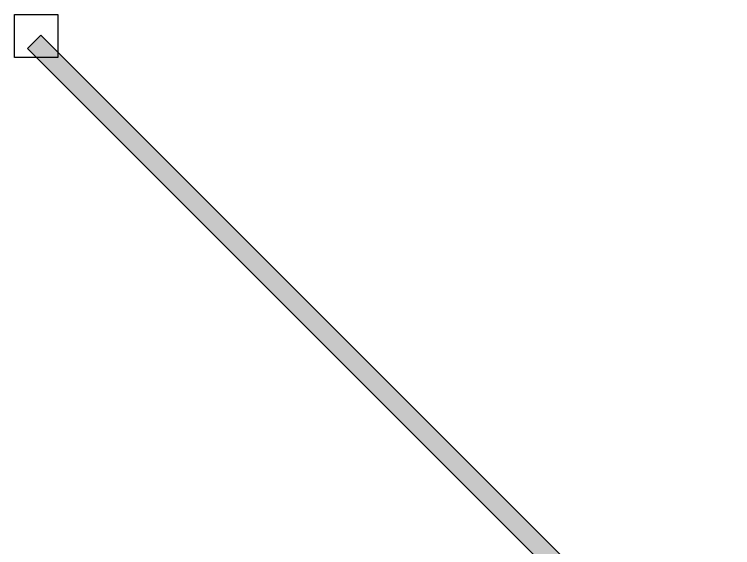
# Model space of a CAD drawing. Header units: millimetres. Extents: x 71769 to 78969, y 7991 to 11789.
# Drawn here: x 74444.2 to 74823.3, y 11507.4 to 11789 of the extents above; entities that cross this region are included whole.
import ezdxf

# ---------------------------------------------------------------- set-up
doc = ezdxf.new("R2010")
doc.units = ezdxf.units.MM
doc.header["$LTSCALE"] = 5
doc.header["$MEASUREMENT"] = 0
doc.linetypes.add('AUSGEZOGEN', pattern=[0])
doc.layers.add('200_ERDGESCHOSS#Maßlinie 1_100', color=7, linetype='AUSGEZOGEN', lineweight=18)

msp = doc.modelspace()

# ---------------------------------------------------------------- hatches: boundary and pattern name
at = {"layer": '200_ERDGESCHOSS#Maßlinie 1_100', "linetype": 'AUSGEZOGEN', "lineweight": 13}
h = msp.add_hatch(color=8, dxfattribs=at)
h.paths.add_polyline_path([(74791.23, 11444.96), (74458.21, 11777.99), (74451.14, 11770.91), (74777.09, 11444.96)])
h.paths.add_polyline_path([(74797.23, 11438.96), (74783.09, 11438.96), (74816.22, 11405.83), (74823.29, 11412.91)])

# ---------------------------------------------------------------- linework, layer by layer
at = {"layer": '200_ERDGESCHOSS#Maßlinie 1_100', "color": 18, "linetype": 'AUSGEZOGEN', "lineweight": 25, "true_color": 0x000000}
for p, q in [((74444.25, 11789), (74467.26, 11789)), ((74444.25, 11766.22), (74444.25, 11789)), ((74467.26, 11789), (74467.26, 11766.22)), ((74458.21, 11777.99), (74451.14, 11770.91)), ((74781.23, 11454.96), (74458.21, 11777.99)), ((74451.14, 11770.91), (74767.09, 11454.96)), ((74467.26, 11766.22), (74444.25, 11766.22))]:
    msp.add_line(p, q, dxfattribs=at)

doc.saveas('drawing.dxf')
